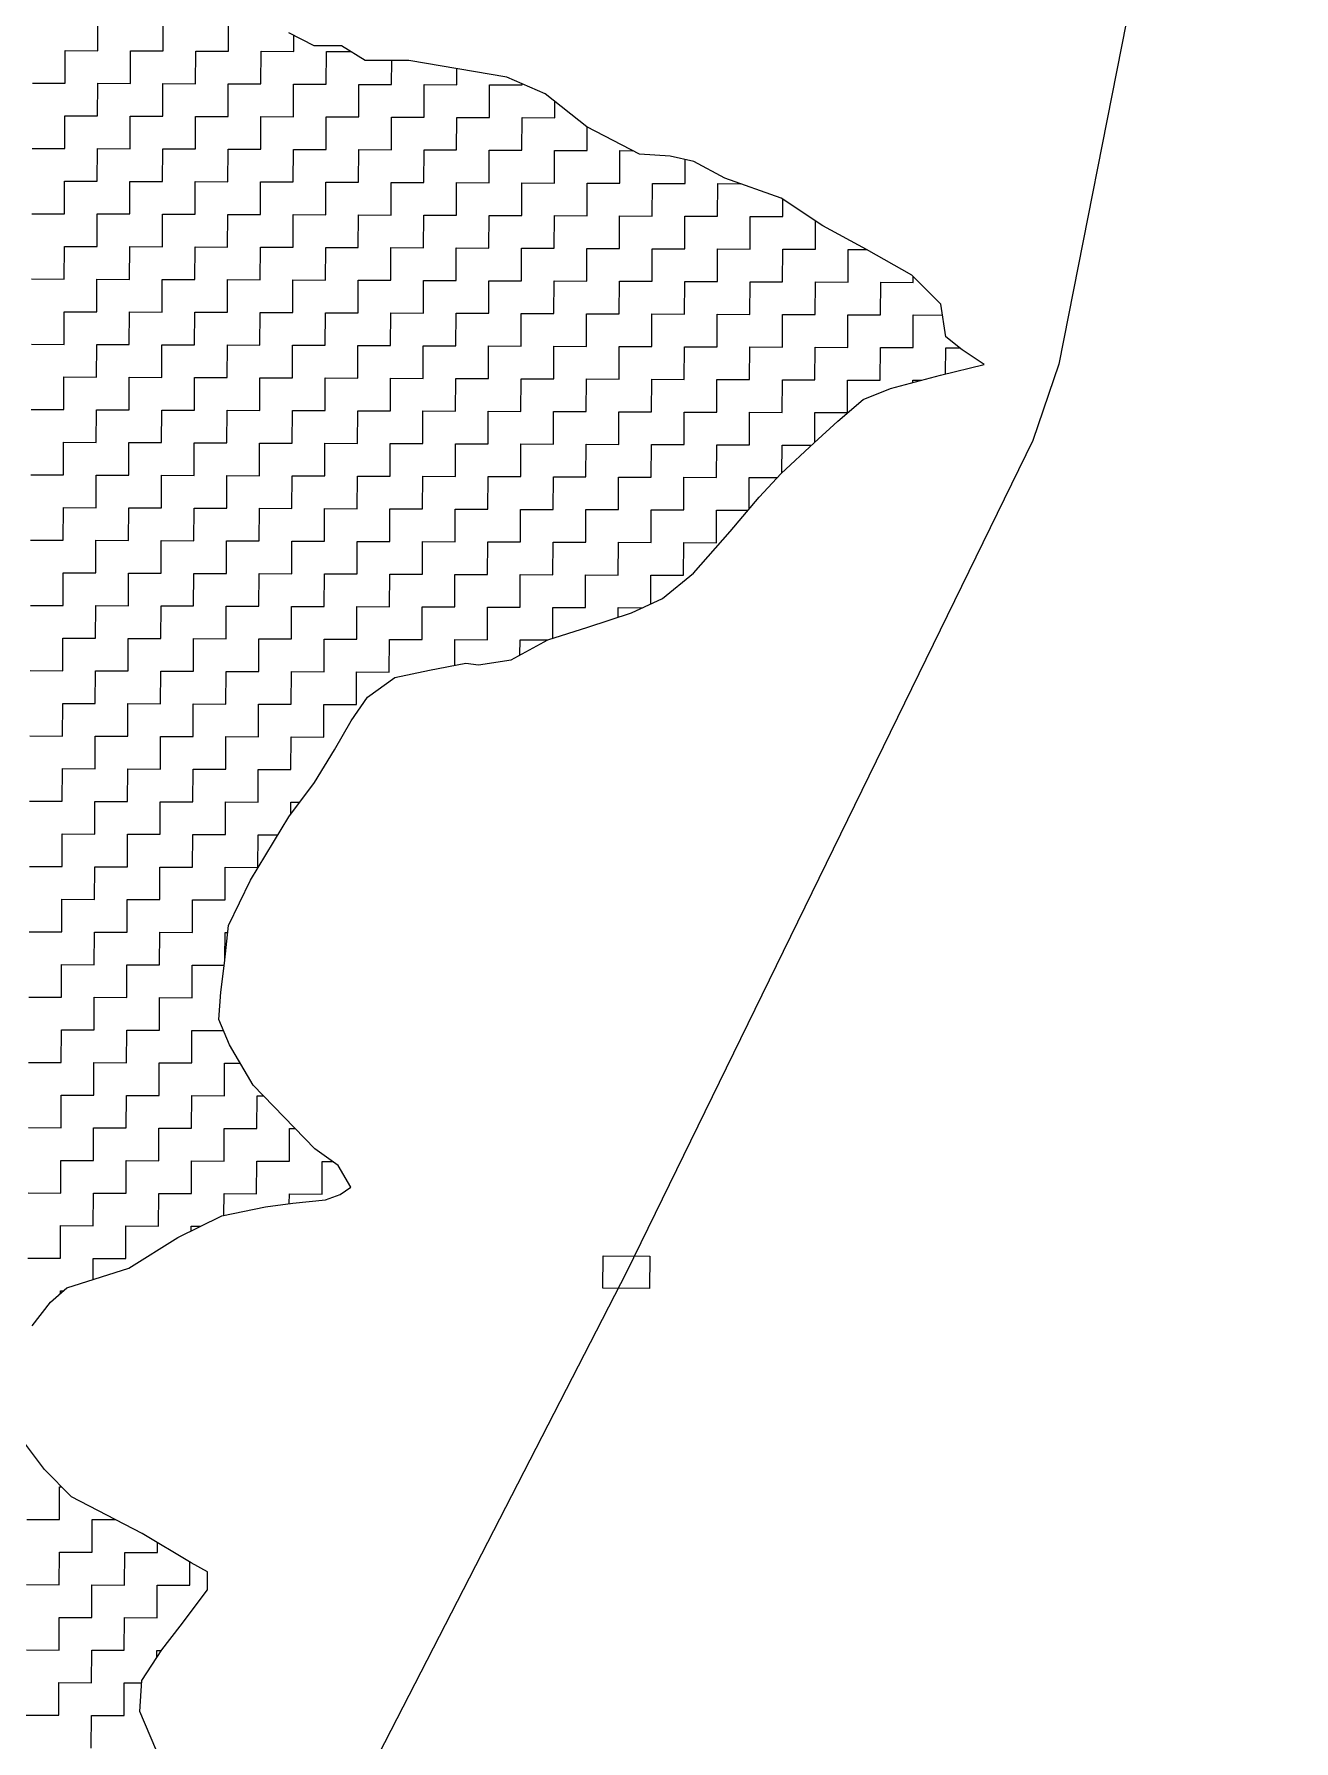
# Model space of a CAD drawing. Header units: metres. Extents: x 274536 to 279488, y 2074615 to 2078106.
# Drawn here: x 279127.9 to 279324.7, y 2076450.4 to 2076717.1 of the extents above; entities that cross this region are included whole.
import ezdxf

# ---------------------------------------------------------------- set-up
doc = ezdxf.new("R2010")
doc.units = ezdxf.units.M
doc.layers.add('POLY_HATCH', color=12, linetype='Continuous')
doc.layers.add('V_BOUND_LINE', color=7, linetype='Continuous')

msp = doc.modelspace()

# ---------------------------------------------------------------- linework, layer by layer
msp.add_lwpolyline([(279216.81, 2076526.16), (279224.1, 2076526.13), (279224.08, 2076521.09), (279216.79, 2076521.12)], close=True)
at = {"layer": 'POLY_HATCH', "linetype": 'Continuous'}
for p, q in [((279137.89, 2076714.5), (279137.91, 2076719.6)), ((279148.09, 2076714.46), (279148.11, 2076719.56)), ((279158.29, 2076714.42), (279158.31, 2076719.52)), ((279168.49, 2076714.38), (279168.5, 2076716.89)), ((279132.77, 2076709.42), (279132.79, 2076714.52)), ((279132.79, 2076714.52), (279137.89, 2076714.5)), ((279142.97, 2076709.38), (279142.99, 2076714.48)), ((279142.99, 2076714.48), (279148.09, 2076714.46)), ((279153.17, 2076709.34), (279153.19, 2076714.44)), ((279153.19, 2076714.44), (279158.29, 2076714.42)), ((279163.37, 2076709.3), (279163.39, 2076714.4)), ((279163.39, 2076714.4), (279168.49, 2076714.38)), ((279173.57, 2076709.26), (279173.59, 2076714.36)), ((279173.59, 2076714.36), (279177.43, 2076714.35)), ((279183.78, 2076709.22), (279183.79, 2076712.96)), ((279193.98, 2076709.18), (279193.99, 2076711.67)), ((279127.67, 2076709.44), (279132.77, 2076709.42)), ((279137.85, 2076704.3), (279137.87, 2076709.4)), ((279137.87, 2076709.4), (279142.97, 2076709.38)), ((279148.05, 2076704.26), (279148.07, 2076709.36)), ((279148.07, 2076709.36), (279153.17, 2076709.34)), ((279158.25, 2076704.22), (279158.27, 2076709.32)), ((279158.27, 2076709.32), (279163.37, 2076709.3)), ((279168.45, 2076704.18), (279168.47, 2076709.28)), ((279168.47, 2076709.28), (279173.57, 2076709.26)), ((279178.66, 2076704.14), (279178.68, 2076709.24)), ((279178.68, 2076709.24), (279183.78, 2076709.22)), ((279188.86, 2076704.1), (279188.88, 2076709.2)), ((279188.88, 2076709.2), (279193.98, 2076709.18)), ((279199.06, 2076704.06), (279199.08, 2076709.16)), ((279199.08, 2076709.16), (279204.18, 2076709.14)), ((279204.18, 2076709.14), (279204.18, 2076709.3)), ((279209.26, 2076704.02), (279209.27, 2076706.55)), ((279132.73, 2076699.22), (279132.75, 2076704.32)), ((279132.75, 2076704.32), (279137.85, 2076704.3)), ((279142.93, 2076699.18), (279142.95, 2076704.28)), ((279142.95, 2076704.28), (279148.05, 2076704.26)), ((279153.13, 2076699.14), (279153.15, 2076704.24)), ((279153.15, 2076704.24), (279158.25, 2076704.22)), ((279163.33, 2076699.1), (279163.35, 2076704.2)), ((279163.35, 2076704.2), (279168.45, 2076704.18)), ((279173.54, 2076699.06), (279173.55, 2076704.16)), ((279173.55, 2076704.16), (279178.66, 2076704.14)), ((279183.74, 2076699.02), (279183.76, 2076704.12)), ((279183.76, 2076704.12), (279188.86, 2076704.1)), ((279193.94, 2076698.98), (279193.96, 2076704.08)), ((279193.96, 2076704.08), (279199.06, 2076704.06)), ((279204.14, 2076698.94), (279204.16, 2076704.04)), ((279204.16, 2076704.04), (279209.26, 2076704.02)), ((279214.34, 2076698.9), (279214.35, 2076702.57)), ((279127.63, 2076699.24), (279132.73, 2076699.22)), ((279137.81, 2076694.1), (279137.83, 2076699.2)), ((279137.83, 2076699.2), (279142.93, 2076699.18)), ((279148.01, 2076694.06), (279148.03, 2076699.16)), ((279148.03, 2076699.16), (279153.13, 2076699.14)), ((279158.21, 2076694.02), (279158.23, 2076699.12)), ((279158.23, 2076699.12), (279163.33, 2076699.1)), ((279168.41, 2076693.98), (279168.43, 2076699.08)), ((279168.43, 2076699.08), (279173.54, 2076699.06)), ((279178.62, 2076693.94), (279178.64, 2076699.04)), ((279178.64, 2076699.04), (279183.74, 2076699.02)), ((279188.82, 2076693.9), (279188.84, 2076699)), ((279188.84, 2076699), (279193.94, 2076698.98)), ((279199.02, 2076693.86), (279199.04, 2076698.96)), ((279199.04, 2076698.96), (279204.14, 2076698.94)), ((279209.22, 2076693.82), (279209.24, 2076698.92)), ((279209.24, 2076698.92), (279214.34, 2076698.9)), ((279219.42, 2076693.78), (279219.44, 2076698.88)), ((279219.44, 2076698.88), (279221.44, 2076698.87)), ((279229.62, 2076693.74), (279229.64, 2076697.48)), ((279132.69, 2076689.02), (279132.71, 2076694.12)), ((279132.71, 2076694.12), (279137.81, 2076694.1)), ((279142.89, 2076688.98), (279142.91, 2076694.08)), ((279142.91, 2076694.08), (279148.01, 2076694.06)), ((279153.09, 2076688.94), (279153.11, 2076694.04)), ((279153.11, 2076694.04), (279158.21, 2076694.02)), ((279163.29, 2076688.9), (279163.31, 2076694)), ((279163.31, 2076694), (279168.41, 2076693.98)), ((279173.5, 2076688.86), (279173.52, 2076693.96)), ((279173.52, 2076693.96), (279178.62, 2076693.94)), ((279183.7, 2076688.82), (279183.72, 2076693.92)), ((279183.72, 2076693.92), (279188.82, 2076693.9)), ((279193.9, 2076688.78), (279193.92, 2076693.88)), ((279193.92, 2076693.88), (279199.02, 2076693.86)), ((279204.1, 2076688.74), (279204.12, 2076693.84)), ((279204.12, 2076693.84), (279209.22, 2076693.82)), ((279214.3, 2076688.7), (279214.32, 2076693.8)), ((279214.32, 2076693.8), (279219.42, 2076693.78)), ((279224.5, 2076688.66), (279224.52, 2076693.76)), ((279224.52, 2076693.76), (279229.62, 2076693.74)), ((279234.7, 2076688.62), (279234.72, 2076693.72)), ((279234.72, 2076693.72), (279238.27, 2076693.71)), ((279244.9, 2076688.58), (279244.91, 2076691.23)), ((279127.59, 2076689.03), (279132.69, 2076689.02)), ((279137.77, 2076683.9), (279137.79, 2076689)), ((279137.79, 2076689), (279142.89, 2076688.98)), ((279147.97, 2076683.86), (279147.99, 2076688.96)), ((279147.99, 2076688.96), (279153.09, 2076688.94)), ((279158.17, 2076683.82), (279158.19, 2076688.92)), ((279158.19, 2076688.92), (279163.29, 2076688.9)), ((279168.38, 2076683.78), (279168.4, 2076688.88)), ((279168.4, 2076688.88), (279173.5, 2076688.86)), ((279178.58, 2076683.74), (279178.6, 2076688.84)), ((279178.6, 2076688.84), (279183.7, 2076688.82)), ((279188.78, 2076683.7), (279188.8, 2076688.8)), ((279188.8, 2076688.8), (279193.9, 2076688.78)), ((279198.98, 2076683.66), (279199, 2076688.76)), ((279199, 2076688.76), (279204.1, 2076688.74)), ((279209.18, 2076683.62), (279209.2, 2076688.72)), ((279209.2, 2076688.72), (279214.3, 2076688.7)), ((279219.38, 2076683.58), (279219.4, 2076688.68)), ((279219.4, 2076688.68), (279224.5, 2076688.66)), ((279229.58, 2076683.54), (279229.6, 2076688.64)), ((279229.6, 2076688.64), (279234.7, 2076688.62)), ((279239.78, 2076683.5), (279239.8, 2076688.6)), ((279239.8, 2076688.6), (279244.9, 2076688.58)), ((279249.98, 2076683.46), (279250, 2076687.89)), ((279132.65, 2076678.81), (279132.67, 2076683.91)), ((279132.67, 2076683.91), (279137.77, 2076683.9)), ((279142.85, 2076678.77), (279142.87, 2076683.88)), ((279142.87, 2076683.88), (279147.97, 2076683.86)), ((279153.05, 2076678.74), (279153.07, 2076683.84)), ((279153.07, 2076683.84), (279158.17, 2076683.82)), ((279163.26, 2076678.7), (279163.28, 2076683.8)), ((279163.28, 2076683.8), (279168.38, 2076683.78)), ((279173.46, 2076678.66), (279173.48, 2076683.76)), ((279173.48, 2076683.76), (279178.58, 2076683.74)), ((279183.66, 2076678.62), (279183.68, 2076683.72)), ((279183.68, 2076683.72), (279188.78, 2076683.7)), ((279193.86, 2076678.58), (279193.88, 2076683.68)), ((279193.88, 2076683.68), (279198.98, 2076683.66)), ((279204.06, 2076678.54), (279204.08, 2076683.64)), ((279204.08, 2076683.64), (279209.18, 2076683.62)), ((279214.26, 2076678.5), (279214.28, 2076683.6)), ((279214.28, 2076683.6), (279219.38, 2076683.58)), ((279224.46, 2076678.46), (279224.48, 2076683.56)), ((279224.48, 2076683.56), (279229.58, 2076683.54)), ((279234.66, 2076678.42), (279234.68, 2076683.52)), ((279234.68, 2076683.52), (279239.78, 2076683.5)), ((279244.86, 2076678.38), (279244.88, 2076683.48)), ((279244.88, 2076683.48), (279249.98, 2076683.46)), ((279255.07, 2076678.34), (279255.09, 2076683.44)), ((279255.09, 2076683.44), (279257.93, 2076683.43)), ((279127.55, 2076678.83), (279132.65, 2076678.81)), ((279137.73, 2076673.69), (279137.75, 2076678.79)), ((279137.75, 2076678.79), (279142.85, 2076678.77)), ((279147.93, 2076673.65), (279147.95, 2076678.76)), ((279147.95, 2076678.76), (279153.05, 2076678.74)), ((279158.14, 2076673.62), (279158.15, 2076678.72)), ((279158.15, 2076678.72), (279163.26, 2076678.7)), ((279168.34, 2076673.58), (279168.36, 2076678.68)), ((279168.36, 2076678.68), (279173.46, 2076678.66)), ((279178.54, 2076673.54), (279178.56, 2076678.64)), ((279178.56, 2076678.64), (279183.66, 2076678.62)), ((279188.74, 2076673.5), (279188.76, 2076678.6)), ((279188.76, 2076678.6), (279193.86, 2076678.58)), ((279198.94, 2076673.46), (279198.96, 2076678.56)), ((279198.96, 2076678.56), (279204.06, 2076678.54)), ((279209.14, 2076673.42), (279209.16, 2076678.52)), ((279209.16, 2076678.52), (279214.26, 2076678.5)), ((279219.34, 2076673.38), (279219.36, 2076678.48)), ((279219.36, 2076678.48), (279224.46, 2076678.46)), ((279229.54, 2076673.34), (279229.56, 2076678.44)), ((279229.56, 2076678.44), (279234.66, 2076678.42)), ((279239.74, 2076673.3), (279239.76, 2076678.4)), ((279239.76, 2076678.4), (279244.86, 2076678.38)), ((279249.95, 2076673.26), (279249.97, 2076678.36)), ((279249.97, 2076678.36), (279255.07, 2076678.34)), ((279260.15, 2076673.22), (279260.17, 2076678.32)), ((279260.17, 2076678.32), (279265.27, 2076678.3)), ((279265.27, 2076678.3), (279265.27, 2076679.17)), ((279132.61, 2076668.61), (279132.63, 2076673.71)), ((279132.63, 2076673.71), (279137.73, 2076673.69)), ((279142.81, 2076668.57), (279142.83, 2076673.67)), ((279142.83, 2076673.67), (279147.93, 2076673.65)), ((279153.01, 2076668.53), (279153.03, 2076673.63)), ((279153.03, 2076673.63), (279158.14, 2076673.62)), ((279163.22, 2076668.5), (279163.24, 2076673.6)), ((279163.24, 2076673.6), (279168.34, 2076673.58)), ((279173.42, 2076668.46), (279173.44, 2076673.56)), ((279173.44, 2076673.56), (279178.54, 2076673.54)), ((279183.62, 2076668.42), (279183.64, 2076673.52)), ((279183.64, 2076673.52), (279188.74, 2076673.5)), ((279193.82, 2076668.38), (279193.84, 2076673.48)), ((279193.84, 2076673.48), (279198.94, 2076673.46)), ((279204.02, 2076668.34), (279204.04, 2076673.44)), ((279204.04, 2076673.44), (279209.14, 2076673.42)), ((279214.22, 2076668.3), (279214.24, 2076673.4)), ((279214.24, 2076673.4), (279219.34, 2076673.38)), ((279224.42, 2076668.26), (279224.44, 2076673.36)), ((279224.44, 2076673.36), (279229.54, 2076673.34)), ((279234.62, 2076668.22), (279234.64, 2076673.32)), ((279234.64, 2076673.32), (279239.74, 2076673.3)), ((279244.83, 2076668.18), (279244.84, 2076673.28)), ((279244.84, 2076673.28), (279249.95, 2076673.26)), ((279255.03, 2076668.14), (279255.05, 2076673.24)), ((279255.05, 2076673.24), (279260.15, 2076673.22)), ((279265.23, 2076668.1), (279265.25, 2076673.2)), ((279265.25, 2076673.2), (279269.81, 2076673.18)), ((279127.51, 2076668.63), (279132.61, 2076668.61)), ((279137.69, 2076663.49), (279137.71, 2076668.59)), ((279137.71, 2076668.59), (279142.81, 2076668.57)), ((279147.89, 2076663.45), (279147.91, 2076668.55)), ((279147.91, 2076668.55), (279153.01, 2076668.53)), ((279158.1, 2076663.41), (279158.12, 2076668.51)), ((279158.12, 2076668.51), (279163.22, 2076668.5)), ((279168.3, 2076663.37), (279168.32, 2076668.48)), ((279168.32, 2076668.48), (279173.42, 2076668.46)), ((279178.5, 2076663.34), (279178.52, 2076668.44)), ((279178.52, 2076668.44), (279183.62, 2076668.42)), ((279188.7, 2076663.3), (279188.72, 2076668.4)), ((279188.72, 2076668.4), (279193.82, 2076668.38)), ((279198.9, 2076663.26), (279198.92, 2076668.36)), ((279198.92, 2076668.36), (279204.02, 2076668.34)), ((279209.1, 2076663.22), (279209.12, 2076668.32)), ((279209.12, 2076668.32), (279214.22, 2076668.3)), ((279219.3, 2076663.18), (279219.32, 2076668.28)), ((279219.32, 2076668.28), (279224.42, 2076668.26)), ((279229.5, 2076663.14), (279229.52, 2076668.24)), ((279229.52, 2076668.24), (279234.62, 2076668.22)), ((279239.7, 2076663.1), (279239.72, 2076668.2)), ((279239.72, 2076668.2), (279244.83, 2076668.18)), ((279249.91, 2076663.06), (279249.93, 2076668.16)), ((279249.93, 2076668.16), (279255.03, 2076668.14)), ((279260.11, 2076663.02), (279260.13, 2076668.12)), ((279260.13, 2076668.12), (279265.23, 2076668.1)), ((279270.31, 2076664), (279270.33, 2076668.08)), ((279270.33, 2076668.08), (279272.52, 2076668.07)), ((279132.57, 2076658.41), (279132.59, 2076663.51)), ((279132.59, 2076663.51), (279137.69, 2076663.49)), ((279142.77, 2076658.37), (279142.79, 2076663.47)), ((279142.79, 2076663.47), (279147.89, 2076663.45)), ((279152.98, 2076658.33), (279153, 2076663.43)), ((279153, 2076663.43), (279158.1, 2076663.41)), ((279163.18, 2076658.29), (279163.2, 2076663.39)), ((279163.2, 2076663.39), (279168.3, 2076663.37)), ((279173.38, 2076658.25), (279173.4, 2076663.36)), ((279173.4, 2076663.36), (279178.5, 2076663.34)), ((279183.58, 2076658.22), (279183.6, 2076663.32)), ((279183.6, 2076663.32), (279188.7, 2076663.3)), ((279193.78, 2076658.18), (279193.8, 2076663.28)), ((279193.8, 2076663.28), (279198.9, 2076663.26)), ((279203.98, 2076658.14), (279204, 2076663.24)), ((279204, 2076663.24), (279209.1, 2076663.22)), ((279214.18, 2076658.1), (279214.2, 2076663.2)), ((279214.2, 2076663.2), (279219.3, 2076663.18)), ((279224.38, 2076658.06), (279224.4, 2076663.16)), ((279224.4, 2076663.16), (279229.5, 2076663.14)), ((279234.58, 2076658.02), (279234.6, 2076663.12)), ((279234.6, 2076663.12), (279239.7, 2076663.1)), ((279244.79, 2076657.98), (279244.81, 2076663.08)), ((279244.81, 2076663.08), (279249.91, 2076663.06)), ((279254.99, 2076657.94), (279255.01, 2076663.04)), ((279255.01, 2076663.04), (279260.11, 2076663.02)), ((279265.21, 2076663), (279266.53, 2076663)), ((279265.21, 2076662.64), (279265.21, 2076663)), ((279127.47, 2076658.43), (279132.57, 2076658.41)), ((279137.65, 2076653.29), (279137.67, 2076658.39)), ((279137.67, 2076658.39), (279142.77, 2076658.37)), ((279147.86, 2076653.25), (279147.88, 2076658.35)), ((279147.88, 2076658.35), (279152.98, 2076658.33)), ((279158.06, 2076653.21), (279158.08, 2076658.31)), ((279158.08, 2076658.31), (279163.18, 2076658.29)), ((279168.26, 2076653.17), (279168.28, 2076658.27)), ((279168.28, 2076658.27), (279173.38, 2076658.25)), ((279178.46, 2076653.13), (279178.48, 2076658.23)), ((279178.48, 2076658.23), (279183.58, 2076658.22)), ((279188.66, 2076653.1), (279188.68, 2076658.2)), ((279188.68, 2076658.2), (279193.78, 2076658.18)), ((279198.86, 2076653.06), (279198.88, 2076658.16)), ((279198.88, 2076658.16), (279203.98, 2076658.14)), ((279209.06, 2076653.02), (279209.08, 2076658.12)), ((279209.08, 2076658.12), (279214.18, 2076658.1)), ((279219.26, 2076652.98), (279219.28, 2076658.08)), ((279219.28, 2076658.08), (279224.38, 2076658.06)), ((279229.46, 2076652.94), (279229.48, 2076658.04)), ((279229.48, 2076658.04), (279234.58, 2076658.02)), ((279239.67, 2076652.9), (279239.69, 2076658)), ((279239.69, 2076658), (279244.79, 2076657.98)), ((279249.87, 2076653.33), (279249.89, 2076657.96)), ((279249.89, 2076657.96), (279254.99, 2076657.94)), ((279132.53, 2076648.21), (279132.55, 2076653.31)), ((279132.55, 2076653.31), (279137.65, 2076653.29)), ((279142.74, 2076648.17), (279142.75, 2076653.27)), ((279142.75, 2076653.27), (279147.86, 2076653.25)), ((279152.94, 2076648.13), (279152.96, 2076653.23)), ((279152.96, 2076653.23), (279158.06, 2076653.21)), ((279163.14, 2076648.09), (279163.16, 2076653.19)), ((279163.16, 2076653.19), (279168.26, 2076653.17)), ((279173.34, 2076648.05), (279173.36, 2076653.15)), ((279173.36, 2076653.15), (279178.46, 2076653.13)), ((279183.54, 2076648.01), (279183.56, 2076653.11)), ((279183.56, 2076653.11), (279188.66, 2076653.1)), ((279193.74, 2076647.97), (279193.76, 2076653.08)), ((279193.76, 2076653.08), (279198.86, 2076653.06)), ((279203.94, 2076647.94), (279203.96, 2076653.04)), ((279203.96, 2076653.04), (279209.06, 2076653.02)), ((279214.14, 2076647.9), (279214.16, 2076653)), ((279214.16, 2076653), (279219.26, 2076652.98)), ((279224.34, 2076647.86), (279224.36, 2076652.96)), ((279224.36, 2076652.96), (279229.46, 2076652.94)), ((279234.55, 2076647.82), (279234.57, 2076652.92)), ((279234.57, 2076652.92), (279239.67, 2076652.9)), ((279244.75, 2076648.53), (279244.77, 2076652.88)), ((279244.77, 2076652.88), (279249.37, 2076652.86)), ((279127.43, 2076648.23), (279132.53, 2076648.21)), ((279137.61, 2076643.09), (279137.63, 2076648.19)), ((279137.63, 2076648.19), (279142.74, 2076648.17)), ((279147.82, 2076643.05), (279147.84, 2076648.15)), ((279147.84, 2076648.15), (279152.94, 2076648.13)), ((279158.02, 2076643.01), (279158.04, 2076648.11)), ((279158.04, 2076648.11), (279163.14, 2076648.09)), ((279168.22, 2076642.97), (279168.24, 2076648.07)), ((279168.24, 2076648.07), (279173.34, 2076648.05)), ((279178.42, 2076642.93), (279178.44, 2076648.03)), ((279178.44, 2076648.03), (279183.54, 2076648.01)), ((279188.62, 2076642.89), (279188.64, 2076647.99)), ((279188.64, 2076647.99), (279193.74, 2076647.97)), ((279198.82, 2076642.85), (279198.84, 2076647.96)), ((279198.84, 2076647.96), (279203.94, 2076647.94)), ((279209.02, 2076642.82), (279209.04, 2076647.92)), ((279209.04, 2076647.92), (279214.14, 2076647.9)), ((279219.22, 2076642.78), (279219.24, 2076647.88)), ((279219.24, 2076647.88), (279224.34, 2076647.86)), ((279229.43, 2076642.74), (279229.44, 2076647.84)), ((279229.44, 2076647.84), (279234.55, 2076647.82)), ((279239.63, 2076642.88), (279239.65, 2076647.8)), ((279239.65, 2076647.8), (279244.03, 2076647.78)), ((279132.49, 2076638.01), (279132.51, 2076643.11)), ((279132.51, 2076643.11), (279137.61, 2076643.09)), ((279142.7, 2076637.97), (279142.72, 2076643.07)), ((279142.72, 2076643.07), (279147.82, 2076643.05)), ((279152.9, 2076637.93), (279152.92, 2076643.03)), ((279152.92, 2076643.03), (279158.02, 2076643.01)), ((279163.1, 2076637.89), (279163.12, 2076642.99)), ((279163.12, 2076642.99), (279168.22, 2076642.97)), ((279173.3, 2076637.85), (279173.32, 2076642.95)), ((279173.32, 2076642.95), (279178.42, 2076642.93)), ((279183.5, 2076637.81), (279183.52, 2076642.91)), ((279183.52, 2076642.91), (279188.62, 2076642.89)), ((279193.7, 2076637.77), (279193.72, 2076642.87)), ((279193.72, 2076642.87), (279198.82, 2076642.85)), ((279203.9, 2076637.73), (279203.92, 2076642.83)), ((279203.92, 2076642.83), (279209.02, 2076642.82)), ((279214.1, 2076637.7), (279214.12, 2076642.8)), ((279214.12, 2076642.8), (279219.22, 2076642.78)), ((279224.3, 2076637.66), (279224.32, 2076642.76)), ((279224.32, 2076642.76), (279229.43, 2076642.74)), ((279234.51, 2076637.62), (279234.53, 2076642.72)), ((279234.53, 2076642.72), (279239.47, 2076642.7)), ((279127.39, 2076638.03), (279132.49, 2076638.01)), ((279137.58, 2076632.89), (279137.6, 2076637.99)), ((279137.6, 2076637.99), (279142.7, 2076637.97)), ((279147.78, 2076632.85), (279147.8, 2076637.95)), ((279147.8, 2076637.95), (279152.9, 2076637.93)), ((279157.98, 2076632.81), (279158, 2076637.91)), ((279158, 2076637.91), (279163.1, 2076637.89)), ((279168.18, 2076632.77), (279168.2, 2076637.87)), ((279168.2, 2076637.87), (279173.3, 2076637.85)), ((279178.38, 2076632.73), (279178.4, 2076637.83)), ((279178.4, 2076637.83), (279183.5, 2076637.81)), ((279188.58, 2076632.69), (279188.6, 2076637.79)), ((279188.6, 2076637.79), (279193.7, 2076637.77)), ((279198.78, 2076632.65), (279198.8, 2076637.75)), ((279198.8, 2076637.75), (279203.9, 2076637.73)), ((279208.98, 2076632.61), (279209, 2076637.71)), ((279209, 2076637.71), (279214.1, 2076637.7)), ((279219.18, 2076632.57), (279219.2, 2076637.68)), ((279219.2, 2076637.68), (279224.3, 2076637.66)), ((279229.39, 2076632.54), (279229.41, 2076637.64)), ((279229.41, 2076637.64), (279234.51, 2076637.62)), ((279132.46, 2076627.81), (279132.47, 2076632.91)), ((279132.47, 2076632.91), (279137.58, 2076632.89)), ((279142.66, 2076627.77), (279142.68, 2076632.87)), ((279142.68, 2076632.87), (279147.78, 2076632.85)), ((279152.86, 2076627.73), (279152.88, 2076632.83)), ((279152.88, 2076632.83), (279157.98, 2076632.81)), ((279163.06, 2076627.69), (279163.08, 2076632.79)), ((279163.08, 2076632.79), (279168.18, 2076632.77)), ((279173.26, 2076627.65), (279173.28, 2076632.75)), ((279173.28, 2076632.75), (279178.38, 2076632.73)), ((279183.46, 2076627.61), (279183.48, 2076632.71)), ((279183.48, 2076632.71), (279188.58, 2076632.69)), ((279193.66, 2076627.57), (279193.68, 2076632.67)), ((279193.68, 2076632.67), (279198.78, 2076632.65)), ((279203.86, 2076627.53), (279203.88, 2076632.63)), ((279203.88, 2076632.63), (279208.98, 2076632.61)), ((279214.06, 2076627.49), (279214.08, 2076632.59)), ((279214.08, 2076632.59), (279219.18, 2076632.57)), ((279224.27, 2076628.05), (279224.29, 2076632.56)), ((279224.29, 2076632.56), (279229.39, 2076632.54)), ((279127.35, 2076627.83), (279132.46, 2076627.81)), ((279137.54, 2076622.69), (279137.56, 2076627.79)), ((279137.56, 2076627.79), (279142.66, 2076627.77)), ((279147.74, 2076622.65), (279147.76, 2076627.75)), ((279147.76, 2076627.75), (279152.86, 2076627.73)), ((279157.94, 2076622.61), (279157.96, 2076627.71)), ((279157.96, 2076627.71), (279163.06, 2076627.69)), ((279168.14, 2076622.57), (279168.16, 2076627.67)), ((279168.16, 2076627.67), (279173.26, 2076627.65)), ((279178.34, 2076622.53), (279178.36, 2076627.63)), ((279178.36, 2076627.63), (279183.46, 2076627.61)), ((279188.54, 2076622.49), (279188.56, 2076627.59)), ((279188.56, 2076627.59), (279193.66, 2076627.57)), ((279198.74, 2076622.45), (279198.76, 2076627.55)), ((279198.76, 2076627.55), (279203.86, 2076627.53)), ((279208.95, 2076622.68), (279208.96, 2076627.51)), ((279208.96, 2076627.51), (279214.06, 2076627.49)), ((279219.16, 2076625.96), (279219.17, 2076627.47)), ((279219.17, 2076627.47), (279222.99, 2076627.46)), ((279132.42, 2076617.61), (279132.44, 2076622.71)), ((279132.44, 2076622.71), (279137.54, 2076622.69)), ((279142.62, 2076617.57), (279142.64, 2076622.67)), ((279142.64, 2076622.67), (279147.74, 2076622.65)), ((279152.82, 2076617.53), (279152.84, 2076622.63)), ((279152.84, 2076622.63), (279157.94, 2076622.61)), ((279163.02, 2076617.49), (279163.04, 2076622.59)), ((279163.04, 2076622.59), (279168.14, 2076622.57)), ((279173.22, 2076617.45), (279173.24, 2076622.55)), ((279173.24, 2076622.55), (279178.34, 2076622.53)), ((279183.42, 2076617.41), (279183.44, 2076622.51)), ((279183.44, 2076622.51), (279188.54, 2076622.49)), ((279193.63, 2076618.46), (279193.64, 2076622.47)), ((279193.64, 2076622.47), (279198.74, 2076622.45)), ((279203.83, 2076620.08), (279203.84, 2076622.43)), ((279203.84, 2076622.43), (279208.12, 2076622.42)), ((279127.32, 2076617.63), (279132.42, 2076617.61)), ((279137.5, 2076612.49), (279137.52, 2076617.59)), ((279137.52, 2076617.59), (279142.62, 2076617.57)), ((279147.7, 2076612.45), (279147.72, 2076617.55)), ((279147.72, 2076617.55), (279152.82, 2076617.53)), ((279157.9, 2076612.41), (279157.92, 2076617.51)), ((279157.92, 2076617.51), (279163.02, 2076617.49)), ((279168.1, 2076612.37), (279168.12, 2076617.47)), ((279168.12, 2076617.47), (279173.22, 2076617.45)), ((279178.3, 2076612.33), (279178.32, 2076617.43)), ((279178.32, 2076617.43), (279183.42, 2076617.41)), ((279132.38, 2076607.41), (279132.4, 2076612.51)), ((279132.4, 2076612.51), (279137.5, 2076612.49)), ((279142.58, 2076607.37), (279142.6, 2076612.47)), ((279142.6, 2076612.47), (279147.7, 2076612.45)), ((279152.78, 2076607.33), (279152.8, 2076612.43)), ((279152.8, 2076612.43), (279157.9, 2076612.41)), ((279162.98, 2076607.29), (279163, 2076612.39)), ((279163, 2076612.39), (279168.1, 2076612.37)), ((279173.18, 2076607.25), (279173.2, 2076612.35)), ((279173.2, 2076612.35), (279178.3, 2076612.33)), ((279127.28, 2076607.43), (279132.38, 2076607.41)), ((279137.46, 2076602.29), (279137.48, 2076607.39)), ((279137.48, 2076607.39), (279142.58, 2076607.37)), ((279147.66, 2076602.25), (279147.68, 2076607.35)), ((279147.68, 2076607.35), (279152.78, 2076607.33)), ((279157.86, 2076602.21), (279157.88, 2076607.31)), ((279157.88, 2076607.31), (279162.98, 2076607.29)), ((279168.06, 2076602.17), (279168.08, 2076607.27)), ((279168.08, 2076607.27), (279173.18, 2076607.25)), ((279132.34, 2076597.21), (279132.36, 2076602.31)), ((279132.36, 2076602.31), (279137.46, 2076602.29)), ((279142.54, 2076597.17), (279142.56, 2076602.27)), ((279142.56, 2076602.27), (279147.66, 2076602.25)), ((279152.74, 2076597.13), (279152.76, 2076602.23)), ((279152.76, 2076602.23), (279157.86, 2076602.21)), ((279162.94, 2076597.09), (279162.96, 2076602.19)), ((279162.96, 2076602.19), (279168.06, 2076602.17)), ((279127.24, 2076597.22), (279132.34, 2076597.21)), ((279137.42, 2076592.08), (279137.44, 2076597.19)), ((279137.44, 2076597.19), (279142.54, 2076597.17)), ((279147.62, 2076592.05), (279147.64, 2076597.15)), ((279147.64, 2076597.15), (279152.74, 2076597.13)), ((279157.82, 2076592.01), (279157.84, 2076597.11)), ((279157.84, 2076597.11), (279162.94, 2076597.09)), ((279168.03, 2076595.19), (279168.04, 2076597.07)), ((279168.04, 2076597.07), (279169.42, 2076597.06)), ((279132.3, 2076587), (279132.32, 2076592.1)), ((279132.32, 2076592.1), (279137.42, 2076592.08)), ((279142.5, 2076586.96), (279142.52, 2076592.07)), ((279142.52, 2076592.07), (279147.62, 2076592.05)), ((279152.7, 2076586.93), (279152.72, 2076592.03)), ((279152.72, 2076592.03), (279157.82, 2076592.01)), ((279162.9, 2076586.89), (279162.92, 2076591.99)), ((279162.92, 2076591.99), (279166.03, 2076591.97)), ((279127.2, 2076587.02), (279132.3, 2076587)), ((279137.38, 2076581.88), (279137.4, 2076586.98)), ((279137.4, 2076586.98), (279142.5, 2076586.96)), ((279147.58, 2076581.84), (279147.6, 2076586.94)), ((279147.6, 2076586.94), (279152.7, 2076586.93)), ((279157.78, 2076581.81), (279157.8, 2076586.91)), ((279157.8, 2076586.91), (279162.9, 2076586.89)), ((279132.26, 2076576.8), (279132.28, 2076581.9)), ((279132.28, 2076581.9), (279137.38, 2076581.88)), ((279142.46, 2076576.76), (279142.48, 2076581.86)), ((279142.48, 2076581.86), (279147.58, 2076581.84)), ((279152.66, 2076576.72), (279152.68, 2076581.82)), ((279152.68, 2076581.82), (279157.78, 2076581.81)), ((279127.16, 2076576.82), (279132.26, 2076576.8)), ((279137.34, 2076571.68), (279137.36, 2076576.78)), ((279137.36, 2076576.78), (279142.46, 2076576.76)), ((279147.54, 2076571.64), (279147.56, 2076576.74)), ((279147.56, 2076576.74), (279152.66, 2076576.72)), ((279157.75, 2076572.55), (279157.76, 2076576.7)), ((279157.76, 2076576.7), (279158.17, 2076576.7)), ((279132.22, 2076566.6), (279132.24, 2076571.7)), ((279132.24, 2076571.7), (279137.34, 2076571.68)), ((279142.42, 2076566.56), (279142.44, 2076571.66)), ((279142.44, 2076571.66), (279147.54, 2076571.64)), ((279152.62, 2076566.52), (279152.64, 2076571.62)), ((279152.64, 2076571.62), (279157.64, 2076571.6)), ((279127.12, 2076566.62), (279132.22, 2076566.6)), ((279137.3, 2076561.48), (279137.32, 2076566.58)), ((279137.32, 2076566.58), (279142.42, 2076566.56)), ((279147.5, 2076561.44), (279147.52, 2076566.54)), ((279147.52, 2076566.54), (279152.62, 2076566.52)), ((279132.18, 2076556.4), (279132.2, 2076561.5)), ((279132.2, 2076561.5), (279137.3, 2076561.48)), ((279142.38, 2076556.36), (279142.4, 2076561.46)), ((279142.4, 2076561.46), (279147.5, 2076561.44)), ((279152.58, 2076556.32), (279152.6, 2076561.42)), ((279152.6, 2076561.42), (279157.52, 2076561.4)), ((279127.08, 2076556.42), (279132.18, 2076556.4)), ((279137.26, 2076551.28), (279137.28, 2076556.38)), ((279137.28, 2076556.38), (279142.38, 2076556.36)), ((279147.46, 2076551.24), (279147.48, 2076556.34)), ((279147.48, 2076556.34), (279152.58, 2076556.32)), ((279157.66, 2076551.2), (279157.68, 2076556.3)), ((279157.68, 2076556.3), (279160.14, 2076556.29)), ((279132.14, 2076546.2), (279132.16, 2076551.3)), ((279132.16, 2076551.3), (279137.26, 2076551.28)), ((279142.34, 2076546.16), (279142.36, 2076551.26)), ((279142.36, 2076551.26), (279147.46, 2076551.24)), ((279152.54, 2076546.12), (279152.56, 2076551.22)), ((279152.56, 2076551.22), (279157.66, 2076551.2)), ((279162.74, 2076546.08), (279162.76, 2076551.18)), ((279162.76, 2076551.18), (279163.78, 2076551.18)), ((279127.04, 2076546.22), (279132.14, 2076546.2)), ((279137.22, 2076541.08), (279137.24, 2076546.18)), ((279137.24, 2076546.18), (279142.34, 2076546.16)), ((279147.42, 2076541.04), (279147.44, 2076546.14)), ((279147.44, 2076546.14), (279152.54, 2076546.12)), ((279157.62, 2076541), (279157.64, 2076546.1)), ((279157.64, 2076546.1), (279162.74, 2076546.08)), ((279167.83, 2076540.96), (279167.84, 2076546.06)), ((279167.84, 2076546.06), (279168.72, 2076546.06)), ((279132.1, 2076536), (279132.12, 2076541.1)), ((279132.12, 2076541.1), (279137.22, 2076541.08)), ((279142.3, 2076535.96), (279142.32, 2076541.06)), ((279142.32, 2076541.06), (279147.42, 2076541.04)), ((279152.5, 2076535.92), (279152.52, 2076541.02)), ((279152.52, 2076541.02), (279157.62, 2076541)), ((279162.7, 2076535.88), (279162.72, 2076540.98)), ((279162.72, 2076540.98), (279167.83, 2076540.96)), ((279172.91, 2076535.84), (279172.93, 2076540.94)), ((279172.93, 2076540.94), (279174.58, 2076540.94)), ((279127, 2076536.02), (279132.1, 2076536)), ((279137.18, 2076530.88), (279137.2, 2076535.98)), ((279137.2, 2076535.98), (279142.3, 2076535.96)), ((279147.38, 2076530.84), (279147.4, 2076535.94)), ((279147.4, 2076535.94), (279152.5, 2076535.92)), ((279157.59, 2076532.52), (279157.6, 2076535.9)), ((279157.6, 2076535.9), (279162.7, 2076535.88)), ((279167.8, 2076534.32), (279167.81, 2076535.86)), ((279167.81, 2076535.86), (279172.91, 2076535.84)), ((279132.06, 2076525.8), (279132.08, 2076530.9)), ((279132.08, 2076530.9), (279137.18, 2076530.88)), ((279142.26, 2076525.76), (279142.28, 2076530.86)), ((279142.28, 2076530.86), (279147.38, 2076530.84)), ((279152.48, 2076530.82), (279153.94, 2076530.81)), ((279152.48, 2076530.09), (279152.48, 2076530.82)), ((279126.96, 2076525.82), (279132.06, 2076525.8)), ((279137.15, 2076522.49), (279137.16, 2076525.78)), ((279137.16, 2076525.78), (279142.26, 2076525.76)), ((279132.04, 2076520.7), (279132.5, 2076520.69)), ((279132.04, 2076520.29), (279132.04, 2076520.7)), ((279131.9, 2076484.99), (279131.92, 2076490.09)), ((279131.92, 2076490.09), (279132.23, 2076490.09)), ((279126.8, 2076485.01), (279131.9, 2076484.99)), ((279136.99, 2076479.87), (279137.01, 2076484.97)), ((279137.01, 2076484.97), (279140.69, 2076484.96)), ((279147.19, 2076479.83), (279147.19, 2076481.41)), ((279131.87, 2076474.79), (279131.89, 2076479.89)), ((279131.89, 2076479.89), (279136.99, 2076479.87)), ((279142.07, 2076474.75), (279142.09, 2076479.85)), ((279142.09, 2076479.85), (279147.19, 2076479.83)), ((279152.27, 2076474.71), (279152.28, 2076478.37)), ((279126.76, 2076474.81), (279131.87, 2076474.79)), ((279136.95, 2076469.67), (279136.97, 2076474.77)), ((279136.97, 2076474.77), (279142.07, 2076474.75)), ((279147.15, 2076469.63), (279147.17, 2076474.73)), ((279147.17, 2076474.73), (279152.27, 2076474.71)), ((279131.83, 2076464.59), (279131.85, 2076469.69)), ((279131.85, 2076469.69), (279136.95, 2076469.67)), ((279142.03, 2076464.55), (279142.05, 2076469.65)), ((279142.05, 2076469.65), (279147.15, 2076469.63)), ((279126.73, 2076464.61), (279131.83, 2076464.59)), ((279136.91, 2076459.47), (279136.93, 2076464.57)), ((279136.93, 2076464.57), (279142.03, 2076464.55)), ((279147.12, 2076463.46), (279147.13, 2076464.53)), ((279147.13, 2076464.53), (279147.82, 2076464.53)), ((279131.79, 2076454.39), (279131.81, 2076459.49)), ((279131.81, 2076459.49), (279136.91, 2076459.47)), ((279141.99, 2076454.35), (279142.01, 2076459.45)), ((279142.01, 2076459.45), (279144.73, 2076459.44)), ((279126.69, 2076454.41), (279131.79, 2076454.39)), ((279136.87, 2076449.27), (279136.89, 2076454.37)), ((279136.89, 2076454.37), (279141.99, 2076454.35))]:
    msp.add_line(p, q, dxfattribs=at)
at = {"layer": 'POLY_HATCH'}
for p, q in [((279171.7, 2076715.28), (279167.73, 2076717.28)), ((279175.96, 2076715.26), (279171.7, 2076715.28)), ((279179.64, 2076712.98), (279175.96, 2076715.26)), ((279186.46, 2076712.95), (279179.64, 2076712.98)), ((279201.79, 2076710.34), (279186.46, 2076712.95)), ((279207.74, 2076707.76), (279201.79, 2076710.34)), ((279214.26, 2076702.62), (279207.74, 2076707.76)), ((279222.48, 2076698.33), (279214.26, 2076702.62)), ((279227.3, 2076698.03), (279222.48, 2076698.33)), ((279230.99, 2076697.16), (279227.3, 2076698.03)), ((279235.81, 2076694.59), (279230.99, 2076697.16)), ((279244.61, 2076691.43), (279235.81, 2076694.59)), ((279251.12, 2076687.15), (279244.61, 2076691.43)), ((279257.93, 2076683.43), (279251.12, 2076687.15)), ((279265.01, 2076679.43), (279257.93, 2076683.43)), ((279269.54, 2076674.87), (279265.01, 2076679.43)), ((279270.37, 2076669.76), (279269.54, 2076674.87)), ((279272.92, 2076667.76), (279270.37, 2076669.76)), ((279276.32, 2076665.48), (279272.92, 2076667.76)), ((279269.5, 2076663.8), (279276.32, 2076665.48)), ((279257.45, 2076660.01), (279261.72, 2076661.69)), ((279261.72, 2076661.69), (279269.5, 2076663.8)), ((279253.46, 2076656.62), (279257.45, 2076660.01)), ((279249.76, 2076653.22), (279253.46, 2076656.62)), ((279244.63, 2076648.42), (279249.76, 2076653.22)), ((279241.2, 2076644.74), (279244.63, 2076648.42)), ((279236.64, 2076639.36), (279241.2, 2076644.74)), ((279230.93, 2076632.86), (279236.64, 2076639.36)), ((279226.09, 2076628.9), (279230.93, 2076632.86)), ((279221.25, 2076626.65), (279226.09, 2076628.9)), ((279208.17, 2076622.44), (279214.42, 2076624.4)), ((279214.42, 2076624.4), (279221.25, 2076626.65)), ((279202.47, 2076619.34), (279208.17, 2076622.44)), ((279197.36, 2076618.51), (279202.47, 2076619.34)), ((279180.01, 2076613.46), (279184.28, 2076616.57)), ((279184.28, 2076616.57), (279189.68, 2076617.68)), ((279189.68, 2076617.68), (279195.37, 2076618.8)), ((279195.37, 2076618.8), (279197.36, 2076618.51)), ((279177.44, 2076609.78), (279180.01, 2076613.46)), ((279174.87, 2076605.25), (279177.44, 2076609.78)), ((279171.72, 2076600.15), (279174.87, 2076605.25)), ((279167.72, 2076594.77), (279171.72, 2076600.15)), ((279161.72, 2076584.86), (279167.72, 2076594.77)), ((279158.28, 2076577.78), (279161.72, 2076584.86)), ((279157.68, 2076571.9), (279158.28, 2076577.78)), ((279157.09, 2076567.36), (279157.68, 2076571.9)), ((279156.79, 2076563.11), (279157.09, 2076567.36)), ((279158.48, 2076559.13), (279156.79, 2076563.11)), ((279162.15, 2076552.87), (279158.48, 2076559.13)), ((279171.77, 2076542.89), (279162.15, 2076552.87)), ((279175.45, 2076540.32), (279171.77, 2076542.89)), ((279177.43, 2076536.91), (279175.45, 2076540.32)), ((279175.72, 2076535.78), (279177.43, 2076536.91)), ((279157.24, 2076532.45), (279164.07, 2076533.84)), ((279164.07, 2076533.84), (279168.33, 2076534.39)), ((279168.33, 2076534.39), (279173.44, 2076534.94)), ((279173.44, 2076534.94), (279175.72, 2076535.78)), ((279150.41, 2076529.07), (279157.24, 2076532.45)), ((279142.73, 2076524.27), (279150.41, 2076529.07)), ((279133.06, 2076521.18), (279142.73, 2076524.27)), ((279130.49, 2076518.92), (279133.06, 2076521.18)), ((279127.64, 2076515.24), (279130.49, 2076518.92)), ((279129.54, 2076492.81), (279126.15, 2076497.36)), ((279133.78, 2076488.53), (279129.54, 2076492.81)), ((279144.84, 2076482.81), (279133.78, 2076488.53)), ((279152.49, 2076478.24), (279144.84, 2076482.81)), ((279155.04, 2076476.81), (279152.49, 2076478.24)), ((279155.03, 2076473.97), (279155.04, 2076476.81)), ((279150.75, 2076468.31), (279155.03, 2076473.97)), ((279147.89, 2076464.63), (279150.75, 2076468.31)), ((279144.75, 2076459.82), (279147.89, 2076464.63)), ((279144.45, 2076454.99), (279144.75, 2076459.82)), ((279147.82, 2076447.03), (279144.45, 2076454.99))]:
    msp.add_line(p, q, dxfattribs=at)
at = {"layer": 'V_BOUND_LINE'}
for p, q in [((279324.71, 2076851.68), (279288, 2076665.49)), ((279288, 2076665.49), (279283.93, 2076653.6)), ((279283.93, 2076653.6), (279220.45, 2076523.63)), ((279220.45, 2076523.63), (279176.04, 2076437.25))]:
    msp.add_line(p, q, dxfattribs=at)

doc.saveas('drawing.dxf')
